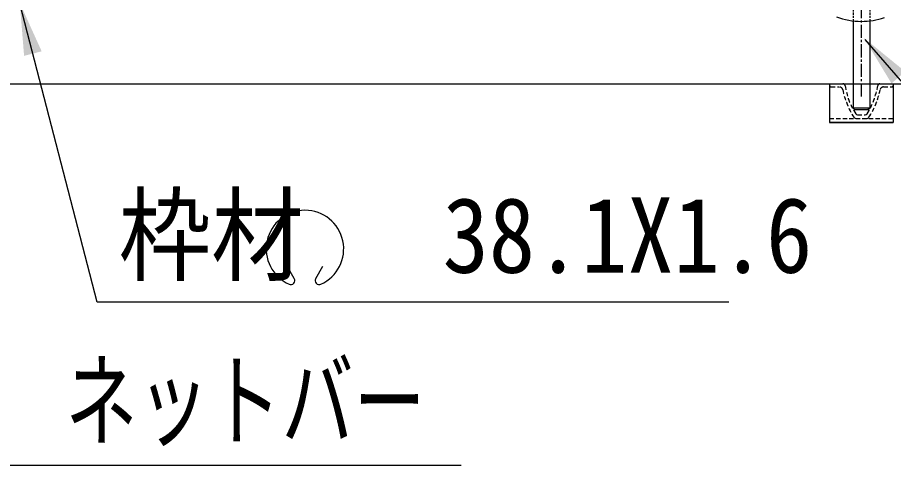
# Model space of a CAD drawing. Units: millimetres, scale not verified. Extents: x -5940 to 5940, y -4200 to 4200.
# Drawn here: x -3510 to -2504, y -2516 to -2001 of the extents above; entities that cross this region are included whole.
import ezdxf
from ezdxf.enums import TextEntityAlignment as Align

# ---------------------------------------------------------------- set-up
doc = ezdxf.new("R2010")
doc.units = ezdxf.units.MM
doc.header["$LTSCALE"] = 20
for name, pattern in [('USER1', [0.375, 0.25, -0.125]), ('USER2', [1.125, 0.75, -0.125, 0.125, -0.125]), ('USER3', [0.1875, 0.125, -0.0625])]:
    doc.linetypes.add(name, pattern=pattern)
for name, color, linetype, lineweight in [('0-5_0', 7, 'Continuous', 25), ('0-9_中心線', 1, 'USER2', 25), ('0-A_6文字', 7, 'Continuous', 25), ('0-C_8部品', 7, 'Continuous', 25), ('0-E_GL', 7, 'Continuous', 25)]:
    doc.layers.add(name, color=color, linetype=linetype, lineweight=lineweight)
doc.styles.add('ＭＳ ゴシック', font='')
doc.styles.get('ＭＳ ゴシック').set_extended_font_data('MS Gothic')

msp = doc.modelspace()

# ---------------------------------------------------------------- linework, layer by layer
at = {"layer": '0-5_0', "color": 4, "linetype": 'USER1'}
for p, q in [((-2577.73, -2077.33), (-2577.73, -2079.33)), ((-2576.23, -2080.83), (-2566.58, -2080.83)), ((-2520.06, -2077.33), (-2504.73, -2077.33)), ((-2515.87, -2080.83), (-2506.23, -2080.83)), ((-2504.73, -2077.33), (-2504.73, -2079.33)), ((-2545.65, -2112.83), (-2536.8, -2112.83))]:
    msp.add_line(p, q, dxfattribs=at)
at = {"layer": '0-5_0'}
for p, q in [((-2577.73, -2077.33), (-2504.73, -2077.33)), ((-2577.73, -2077.33), (-2577.73, -2121.83)), ((-2504.73, -2077.33), (-2504.73, -2121.83)), ((-2577.73, -2121.33), (-2504.73, -2121.33)), ((-2577.73, -2121.83), (-2504.73, -2121.83))]:
    msp.add_line(p, q, dxfattribs=at)
at = {"layer": '0-5_0', "linetype": 'USER1'}
msp.add_line((-2577.73, -2117.33), (-2504.73, -2117.33), dxfattribs=at)
at = {"layer": '0-5_0', "color": 4, "linetype": 'USER1'}
for centre, radius, start, end in [((-2576.23, -2079.33), 1.5, 180, 270), ((-2566.58, -2084.83), 4, 11.16592, 90), ((-2562.39, -2079.83), 2.5, 8.84473, 90), ((-2476.92, -2066.53), 84, 188.84473, 212.5084), ((-2605.53, -2066.53), 84, 327.4916, 351.15527), ((-2520.06, -2079.83), 2.5, 90, 171.15527), ((-2515.87, -2084.83), 4, 90, 168.83408), ((-2506.23, -2079.33), 1.5, 270, 0), ((-2473.87, -2066.53), 90.5, 191.16592, 212.93438), ((-2608.58, -2066.53), 90.5, 327.06562, 348.83408)]:
    msp.add_arc(centre, radius, start, end, dxfattribs=at)
at = {"layer": '0-5_0', "color": 4}
for centre, radius, start, end in [((-2545.65, -2110.33), 2.5, 212.5084, 270), ((-2536.8, -2110.33), 2.5, 270, 327.4916), ((-2546.89, -2113.83), 3.5, 212.93438, 270), ((-2535.56, -2113.83), 3.5, 270, 327.06562)]:
    msp.add_arc(centre, radius, start, end, dxfattribs=at)
at = {"layer": '0-9_中心線'}
msp.add_line((-2541.23, -2091.87), (-2541.23, -28.67), dxfattribs=at)
at = {"layer": '0-A_6文字'}
for p, q in [((-3192.57, -2301.03), (-3200.76, -2286.85)), ((-3167.9, -2301.03), (-3159.71, -2286.85))]:
    msp.add_line(p, q, dxfattribs=at)
for points in [[(-3000.84, -2515.98), (-3576.26, -2515.98), (-3865.49, -1589.22)], [(-2693.51, -2328.08), (-3419.05, -2328.08), (-3507.23, -1986.41)], [(-1758.85, -2328.08), (-2274.78, -2328.08), (-2536.81, -2026.25)]]:
    msp.add_lwpolyline(points, dxfattribs=at)
for centre, radius, start, end in [((-3180.24, -2267.12), 44.46, 294.32478, 245.67522), ((-3196.62, -2303.37), 4.68, 245.67522, 30), ((-3163.85, -2303.37), 4.68, 150, 294.32478)]:
    msp.add_arc(centre, radius, start, end, dxfattribs=at)
for points in [[(-3507.73, -1984.47), (-3482.64, -2039.97), (-3502.82, -2045.17)], [(-2538.12, -2024.74), (-2490.92, -2063.22), (-2506.66, -2076.88)]]:
    msp.add_solid(points, dxfattribs=at)
at = {"layer": '0-C_8部品', "color": 1, "linetype": 'USER3'}
for p, q in [((-2550.73, -1860.33), (-2550.73, -2004.98)), ((-2531.73, -1860.33), (-2531.73, -2004.98))]:
    msp.add_line(p, q, dxfattribs=at)
at = {"layer": '0-C_8部品', "color": 3}
for p, q in [((-2550.73, -2004.98), (-2550.73, -2105.33)), ((-2531.73, -2004.98), (-2531.73, -2105.33)), ((-2548.73, -2107.33), (-2550.73, -2105.33)), ((-2531.73, -2105.33), (-2550.73, -2105.33)), ((-2533.73, -2107.33), (-2548.73, -2107.33)), ((-2531.73, -2105.33), (-2533.73, -2107.33))]:
    msp.add_line(p, q, dxfattribs=at)
at = {"layer": '0-C_8部品'}
for start, end in [(249.0916, 270), (270, 289.22051)]:
    msp.add_arc((-2541.23, -1925.55), 80, start, end, dxfattribs=at)
at = {"layer": '0-E_GL'}
for p, q in [((-3755.83, -2077.33), (-2550.73, -2077.33)), ((-2550.73, -2077.33), (-1255.83, -2077.33))]:
    msp.add_line(p, q, dxfattribs=at)

# ---------------------------------------------------------------- texts
at = {"layer": '0-A_6文字', "style": 'ＭＳ ゴシック'}
for s, width, p in [('枠材 \u300038.1X1.6', 0.9, (-3394.37, -2320.48)), ('ネットバー', 0.7, (-3455.49, -2510.8))]:
    msp.add_text(s, height=86.66, dxfattribs=dict(at, width=width)).set_placement(p, align=Align.BOTTOM_LEFT)

doc.saveas('drawing.dxf')
